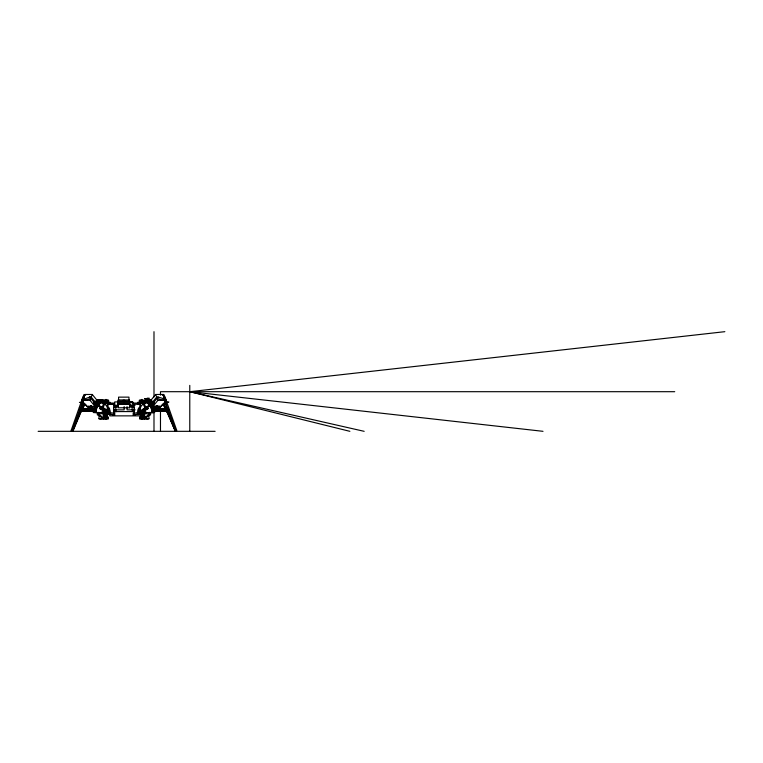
<?xml version="1.0" encoding="UTF-8"?>
<svg xmlns="http://www.w3.org/2000/svg" width="763" height="763" viewBox="0 0 763 763"><rect width="100%" height="100%" fill="white"/><g stroke="black" fill="none" stroke-linecap="round" stroke-linejoin="round"><path stroke-width="1.14" d="M95.995 408.501A2.794 1.602 -90 0 0 95.776 409.893L95.776 412.688L98.322 412.697L98.313 414.948L101.536 417.58L102.938 417.58L102.938 418.753L103.844 418.753L103.844 412.688M99.877 408.644L102.91 409.817L99.877 408.644L99.877 406.298L100.516 406.298M101.536 418.753L101.536 417.58M102.271 407.471L102.271 413.804L108.985 413.813L108.985 412.697L103.472 412.697L103.472 408.052M102.28 403.131L102.28 401.138L108.508 401.138L108.508 402.254M103.472 404.571L103.472 402.254L109.986 402.235L109.986 404.256M103.959 402.254L103.959 401.138M104.15 409.178L104.111 412.697L105.103 410.198A1.173 0.668 -90 0 1 105.17 409.311M104.111 402.311L106.572 403.427L108.756 402.235L108.68 404.256M104.436 413.813L104.436 412.697M105.752 403.427L105.752 402.254M106.229 403.427L106.229 402.254M98.99 414.71L98.99 418.753L106.62 418.753L106.639 417.227L103.663 417.227M107.392 408.052L107.325 402.311M108.031 408.052L108.031 402.254M117.979 404.256L129.7 404.256L117.979 404.256L117.721 401.147L129.777 401.147L129.777 401.91L132.667 401.91C136.186 409.111 122.585 403.732 135.041 405.43M117.979 403.083L117.979 407.776L129.7 407.776L129.7 403.083L117.674 403.083M148.938 414.71L148.928 418.753L141.279 418.753L141.308 417.227L144.283 417.227M144.073 412.688L144.073 418.753L144.98 418.753L144.98 417.58L148.194 414.948L150.569 414.938L150.559 412.688M145.485 401.719L145.485 400.337M104.15 402.311L99.486 402.311L101.527 402.311L101.527 400.098M146.391 402.311L146.391 400.098L150.559 400.098M139.972 404.256L134.364 404.256L134.364 406.183L132.152 406.183L132.142 407.356L134.364 407.356L134.364 413.384M147.85 400.098L148.003 401.576L148.165 400.098M156.234 406.202L154.832 408.787M108.995 409.121C108.165 412.859 111.398 407.423 107.202 409.197M151.923 408.501A2.794 1.602 90 0 1 152.142 409.893L152.085 410.618A2.794 1.602 90 0 1 149.739 412.316M95.251 401.977L93.811 401.977L93.582 403.312L94.307 404.19L95.747 404.19L95.022 403.312L95.251 401.977L91.217 397.065L89.805 397.018L90.835 398.276L90.024 400.327L94.898 406.278M156.205 406.345L154.946 408.52M166.487 408.071L165.123 402.902M143.806 409.235L143.806 412.697L142.824 410.198A1.173 0.668 90 0 0 142.748 409.311M81.345 411.162L95.642 411.171L99.123 402.883A1.45 0.83 -90 0 0 98.732 401.109A1.45 0.83 -90 0 0 97.664 401.557L94.507 408.577L80.22 408.567L82.547 401.424A2.794 1.602 -90 0 0 82.604 403.57L81.507 408.281M81.899 400.241A2.794 1.602 -90 0 0 81.612 400.785L71.245 430.17L71.445 431.276L73.057 431.009L81.155 411.639L80.029 411.639M81.46 407.165L82.976 401.424L81.422 401.424M81.05 410.895L95.346 410.933L98.141 404.047L97.626 403.722L94.774 410.113L94.183 409.388L79.886 409.388L72.371 430.17L72.475 431.19L73.057 431.009L71.245 430.17M90.024 400.327L84.197 400.317L83.157 399.059L84.998 394.471L92.266 394.471L97.149 400.432M95.346 410.933L97.864 403.722M80.344 411.505L72.781 430.666L80.563 412.134L81.984 410.599L80.563 412.134M85.58 395.196L84.035 394.471L81.651 400.317L87.85 407.576L90.129 407.566L90.94 405.534M137.178 413.002L138.351 410.074M85.37 404.867L83.558 404.676L82.9 402.874M91.217 397.065L92.266 394.471M90.816 398.334L85.389 400.317L84.35 399.049L82.194 399.059L83.234 400.317L81.651 400.317M91.035 408.901L89.757 407.022L90.892 407.022L90.539 406.441L91.169 406.278L90.892 407.022L92.17 408.901M89.776 397.065L94.021 402.235L93.582 403.312L95.022 403.312M94.183 409.388L94.507 408.577M108.06 411.686A2.346 1.345 90 0 1 105.971 410.885L107.173 410.885A2.346 1.345 90 0 0 108.851 412.096A2.346 1.345 90 0 0 109.691 409.283A2.346 1.345 90 0 0 108.165 407.585L103.911 402.988L100.001 402.988L98.98 405.534L99.724 406.441L106.706 411.114M107.974 411.162L107.802 410.933A1.469 0.839 90 0 1 108.069 408.539A1.469 0.839 90 0 1 109.233 409.893L108.174 411.305L102.328 406.937L103.911 402.988M103.434 403.951L104.655 403.894L103.072 407.843L101.87 407.843L98.217 405.534L99.238 402.988L100.001 402.988M86.715 410.446L95.528 410.446L80.477 410.113L72.647 430.504L80.477 410.113L79.886 409.388M105.075 412.697L106.086 410.294L105.122 410.294M139.057 409.426C140.506 407.623 139.991 412.506 139.009 410.132M151.456 412.363C152.762 414.051 154.279 409.607 153.411 411.724L154.965 411.724L154.651 412.211A2.794 1.602 -90 0 1 153.048 412.411M105.428 409.33L105.628 410.675M97.626 403.722L95.051 410.446L95.642 411.171M93.363 408.577L96.52 401.557M84.14 404.533L82.099 408.482M156.882 408.901L158.16 407.022L157.035 407.022L156.739 406.298L157.388 406.441L155.757 408.901M82.604 408.577L85.084 404.524M162.767 404.915A2.794 1.602 90 0 0 163.578 405.172L164.894 403.57L164.951 401.424M166.429 408.243L165.762 408.529M167.164 410.437L152.581 410.933L149.777 404.047L150.301 403.722L153.144 410.113L167.44 410.113L168.032 409.388L175.547 430.17L175.347 431.276L166.572 411.162L152.285 411.171L148.795 402.883A1.45 0.83 90 0 1 149.195 401.109A1.45 0.83 90 0 1 150.254 401.557L153.735 409.388L152.39 410.446L161.203 410.446M167.135 410.599L167.44 410.113L175.28 430.504L167.135 410.599L152.581 410.933M153.363 411.791L152.314 412.688L151.494 412.411M138.713 410.275L139.305 411.305L140.125 410.933A1.469 0.839 -90 0 0 139.944 408.625A1.469 0.839 -90 0 0 138.713 409.512M152.285 411.171L152.867 410.446L150.301 403.722M139.858 411.686A2.346 1.345 -90 0 0 141.947 410.885L140.745 410.885A2.346 1.345 -90 0 1 139.066 412.096A2.346 1.345 -90 0 1 138.227 409.283A2.346 1.345 -90 0 1 139.763 407.585L144.007 402.988L148.68 402.988L149.701 405.534L141.212 411.114M139.944 411.162L148.194 406.441L148.938 405.534L147.917 402.988M166.267 400.317L164.694 400.317L165.724 399.059L164.77 399.059L163.73 400.317L157.903 400.327L153.02 406.278L161.394 406.278L166.267 400.317L163.883 394.471L155.662 394.471L150.778 400.432M164.427 396.894L163.473 396.894M156.978 405.534L157.798 407.566L158.847 406.278M157.798 407.566L158.752 407.576L159.925 406.278M161.136 406.278L160.077 407.576L158.752 407.576M146.792 406.946L145.59 406.937L144.856 407.843L143.263 403.894M147.249 407.06L147.984 406.154M152.676 401.977L154.116 401.977L154.336 403.312L153.611 404.19L152.171 404.19L152.896 403.312L152.676 401.977L156.701 397.065L158.122 397.018L153.907 402.235L152.466 402.235M162.338 395.196L162.929 394.471L164.77 399.059L158.122 397.018M163.568 399.049L162.529 400.317L157.083 398.276L157.903 400.327M163.654 397.342L164.894 396.989L164.427 397.79M167.364 412.134L165.933 410.599L167.364 412.134L175.137 430.666L167.583 411.505M163.234 403.57A2.794 1.602 90 0 1 162.7 404.676L162.328 405.01A2.794 1.602 90 0 1 161.508 405.134M142.023 403.427L143.33 402.254M144.98 417.58L146.391 417.58L149.605 414.948L149.605 412.697M98.236 401.605C96.93 404.237 100.211 402.263 98.112 401.557C97.159 405.306 100.726 400.737 97.035 401.605M142.29 410.675L142.5 409.33M83.539 396.865L84.445 396.894M145.008 409.817L148.051 408.644L148.051 406.298L147.412 406.298M145.647 409.817L148.051 408.644M84.35 399.049L89.805 397.018M91.169 406.278L90.539 406.441M108.394 408.958C106.629 412.497 111.14 408.768 107.192 408.958M724.85 331.676L189.777 391.696L349.883 431.324M98.389 404.714L98.58 404.695A2.346 1.345 -90 0 0 99.667 401.987A2.346 1.345 -90 0 0 98.112 400.079A2.346 1.345 -90 0 0 97.025 402.797L95.871 402.797A2.346 1.345 -90 0 1 97.654 400.184M81.708 408.51L83.911 405.172A2.794 1.602 -90 0 0 84.731 404.915M106.62 418.753L106.753 415.94M104.302 400.861L107.697 400.861L101.241 400.861L107.373 400.861M141.308 400.861L141.66 400.861M106.458 414.147L106.458 416.302L107.278 416.302L107.278 413.517M101.126 406.946L102.328 406.937M101.374 400.337L102.986 400.337L102.986 401.719L102.28 401.71M145.638 400.337L144.932 400.337L144.932 401.719L146.391 401.719M144.445 402.254L139.41 402.254L139.41 401.138L146.677 400.861L140.592 400.861M139.495 404.256L139.972 402.235L137.931 402.235L137.931 404.256M113.487 410.103L115.776 410.103L115.776 407.356L113.563 407.356L113.563 413.384M115.06 410.103L114.517 410.103M106.381 417.227L108.308 417.227L105.218 417.227M99.963 418.753L100.859 418.753M105.084 418.753L105.885 418.753M148.022 418.753L147.059 418.753M142.843 418.753L139.639 418.753L141.784 418.753M674.721 391.696L160.478 391.696L160.478 395.139M147.192 398.62L144.608 398.62L147.192 398.925M148.47 399.984L149.214 399.907M98.322 400.098L97.359 400.098L107.736 400.337L107.736 401.71L101.527 401.719M98.808 400.098L100.077 400.098L99.924 401.576L99.762 400.098M100.563 400.098L108.756 400.337L105.532 400.337M141.775 400.337L139.171 400.337L146.706 400.413L146.706 400.995M145.075 400.337L147.354 400.337M123.062 400.747L124.627 400.747M140.363 400.861L145.151 400.861M102.776 400.861L104.703 400.861L101.584 400.861M165.342 403.627L165.323 403.57A2.794 1.602 90 0 0 165.371 401.424L166.506 401.424L176.673 430.17L176.472 431.276L174.861 431.009L176.673 430.17M145.638 401.71L140.192 401.71L140.192 400.337L147.278 400.337M105.552 401.71L107.736 401.71M149.796 401.691C150.912 403.904 147.774 402.521 149.806 401.557C150.759 405.296 147.211 400.766 150.883 401.605M132.667 401.91L114.736 401.91L114.736 405.43L117.979 405.43M165.752 402.015L168.919 402.015M94.021 402.235L95.461 402.235M143.74 402.311L143.768 404.6L143.806 402.254L142.509 403.427L141.355 403.427L140.049 402.254M144.941 402.311L148.527 402.311M165.466 402.387L168.499 402.387M79.419 402.387L82.452 402.387M109.862 403.083L114.383 403.083L114.383 405.43L118.217 405.43M132.085 403.083L138.99 403.083M152.896 403.312L154.336 403.312L153.907 402.235M105.418 403.427L106.572 403.427M165.323 403.57L166.038 403.627M81.889 403.627L82.604 403.57M107.945 404.256L113.563 404.256L113.563 406.183L115.766 406.183L115.776 407.356L115.766 406.183M113.563 404.256L110.54 404.256L110.54 403.083M162.7 404.676L164.36 404.676M162.548 404.867L164.188 404.829M86.791 406.278L95.232 406.441M97.473 406.441L99.724 406.441M148.194 406.441L150.445 406.441M152.686 406.441L158.513 406.441M115.099 406.603L118.494 406.603M129.328 406.603L132.743 406.603M92.972 408.52L91.15 406.851M165.371 401.424L167.402 407.804L168.528 407.804M79.4 407.804L80.525 407.804M153.411 408.577L167.707 408.567L167.402 407.804M153.735 409.388L168.032 409.388M168.222 409.865L169.348 409.865M78.57 409.865L79.695 409.865M135.185 409.855L127.049 409.855L127.049 406.603M134.441 410.103L132.142 410.103L132.152 406.183M142.795 410.294L141.842 410.294L142.853 412.697M80.792 410.599L95.06 410.599M152.714 410.761L165.79 410.761M82.127 410.761L95.203 410.761M115.633 411.581L134.402 411.581M166.763 411.639L167.898 411.639M94.555 411.791C93.439 410.408 98.15 414.528 94.555 411.791L92.952 411.724L93.267 412.211A2.794 1.602 90 0 0 94.87 412.411M113.687 411.686L116.024 411.686L116.024 409.855L124.159 409.855L124.159 406.603M102.938 412.688L97.359 412.697L97.359 414.938L99.762 414.948M102.948 412.697L99.724 412.697L99.724 414.948L102.938 417.58M108.394 413.002L114.736 413.002L114.736 415.053L112.447 415.053L112.447 414.471M139.524 413.002L133.191 413.002L133.191 415.053L135.471 415.053L135.471 414.471M143.74 413.575L143.263 413.575L144.712 413.575L144.236 413.575M103.205 413.575L104.665 413.575M103.177 414.471L113.62 414.471L113.62 415.053M144.741 414.471L134.298 414.471L134.298 415.053M103.177 415.644L105.58 415.644M142.252 415.644L144.741 415.644M104.798 415.94L107.144 415.94M140.773 415.94L143.12 415.94M144.073 416.054L144.693 416.054M103.224 416.054L103.844 416.054M106.458 416.302L107.278 416.302M104.054 417.227L105.552 417.227M144.073 417.227L144.693 417.227M103.224 417.227L103.844 417.227M140.44 417.227L139.61 417.227L143.873 417.227M142.757 417.227L141.145 417.399L141.174 415.94M104.054 418.753L108.308 418.753L106.057 418.753M144.073 418.753L148.928 418.753M98.99 418.753L103.844 418.753M142.118 418.753L143.873 418.753M38.15 431.324L215.118 431.324M102.423 400.337L102.442 401.719M143.225 400.861L146.62 400.861M139.343 402.235L139.248 404.256M107.945 402.235L108.432 404.256M157.388 406.441L156.758 406.278M132.867 410.103L133.43 410.103M106.934 417.227L105.16 417.399L105.16 415.94M88.003 406.278L89.176 407.576M117.893 403.083L117.893 405.43M129.681 403.083L129.7 407.776M149.538 404.714L149.338 404.695A2.346 1.345 90 0 1 148.251 401.987A2.346 1.345 90 0 1 149.806 400.079A2.346 1.345 90 0 1 150.902 402.797L152.047 402.797A2.346 1.345 90 0 0 150.263 400.184M543.008 431.324L189.777 391.696L364.17 431.324M83.558 397.819L83.024 396.989L84.264 397.342M165.952 408.548L163.778 404.533M141.832 403.427L140.535 402.254L140.535 408.052M104.598 402.254L105.895 403.427M83.558 404.676L84.34 405.172A2.794 1.602 -90 0 0 85.16 404.915M99.934 406.154L100.678 407.06M89.071 406.278L90.129 407.566M93.086 408.787L91.684 406.202M91.922 406.917L91.713 406.345M162.834 404.524L165.323 408.577M151.408 401.557L154.565 408.577M150.063 403.722L152.858 410.599M155.662 394.471L156.701 397.065M144.007 402.988L145.59 406.937M109.567 410.074L110.74 413.002M166.506 401.424L166.305 400.785A2.794 1.602 90 0 0 165.275 399.631M96.529 402.778L96.51 402.692A1.173 0.677 90 0 1 96.51 402.082M95.776 409.893L95.833 410.618A2.794 1.602 -90 0 0 98.179 412.316M152.142 409.893L152.142 412.688L144.98 412.697L148.194 412.697L148.194 414.948M145.647 401.138L145.647 403.131M145.647 407.471L145.647 413.804L138.933 413.813L138.933 412.697L144.445 412.697L144.445 408.052M143.959 401.138L143.969 402.254M143.778 409.178L143.778 412.697M143.482 412.697L143.492 413.813M142.166 402.254L142.166 403.427M141.689 402.254L141.689 403.427M139.896 402.254L139.896 408.052M189.777 385.372L189.777 431.324M160.478 406.698L160.478 409.044M160.478 411.391L160.478 431.324M153.992 331.676L153.992 396.922M153.992 411.152L153.992 431.324M149.214 400.127L149.214 398.191L147.192 398.191L147.192 399.364L148.47 399.364L148.47 400.127M146.391 417.58L146.391 418.753M142.757 415.94L142.757 417.399M141.947 399.392L141.947 401.214M141.432 413.718L141.432 415.864L109.777 415.864L109.777 413.718M141.279 417.227L141.279 418.753M134.24 407.356L134.24 410.103M129.395 401.147L129.395 399.936L118.112 399.936L118.112 401.147M128.947 399.936L128.947 397.132L118.57 397.132L118.57 399.936M124.627 401.147L124.627 400.337L123.062 400.337L123.062 401.147M123.844 400.747L123.844 401.91M113.677 407.356L113.677 410.103M105.971 399.392L105.971 401.214M94.087 411.724A2.794 1.602 90 0 1 93.859 411.114M95.48 403.217A1.173 0.677 90 0 1 95.375 402.978L95.308 402.692A1.173 0.677 90 0 1 95.375 401.805L95.48 401.557A1.173 0.677 90 0 1 96.539 401.805M106.467 410.628A1.469 0.839 90 0 1 106.381 410.275M107.316 407.556A2.346 1.345 90 0 1 107.659 407.69M164.007 405.172A2.794 1.602 90 0 1 163.187 404.915M97.054 400.966A1.45 0.83 -90 0 1 97.263 400.947M82.776 401.91A1.307 0.753 -90 0 1 82.595 400.079M86.419 405.134A2.794 1.602 -90 0 1 85.59 405.01L85.218 404.676A2.794 1.602 -90 0 1 84.683 403.57M107.259 408.768A1.173 0.677 -90 0 1 107.43 408.73M150.588 401.262A1.173 0.677 -90 0 1 150.759 401.214M151.484 401.557A1.173 0.677 -90 0 1 152.438 401.557L152.543 401.805A1.173 0.677 -90 0 1 152.61 402.692L152.543 402.978A1.173 0.677 -90 0 1 151.961 403.56M154.069 411.114A2.794 1.602 -90 0 1 153.84 411.724M140.268 407.69A2.346 1.345 -90 0 1 140.611 407.556M150.654 400.947A1.45 0.83 90 0 1 150.874 400.966M165.189 399.831A1.307 0.753 90 0 1 165.142 401.91M101.164 413.861L101.183 413.794M138.361 409.693C138.847 412.63 139.791 407.69 138.361 409.693M146.429 413.861L146.448 413.794M144.054 416.302L144.751 416.302L144.054 416.302"/></g></svg>
